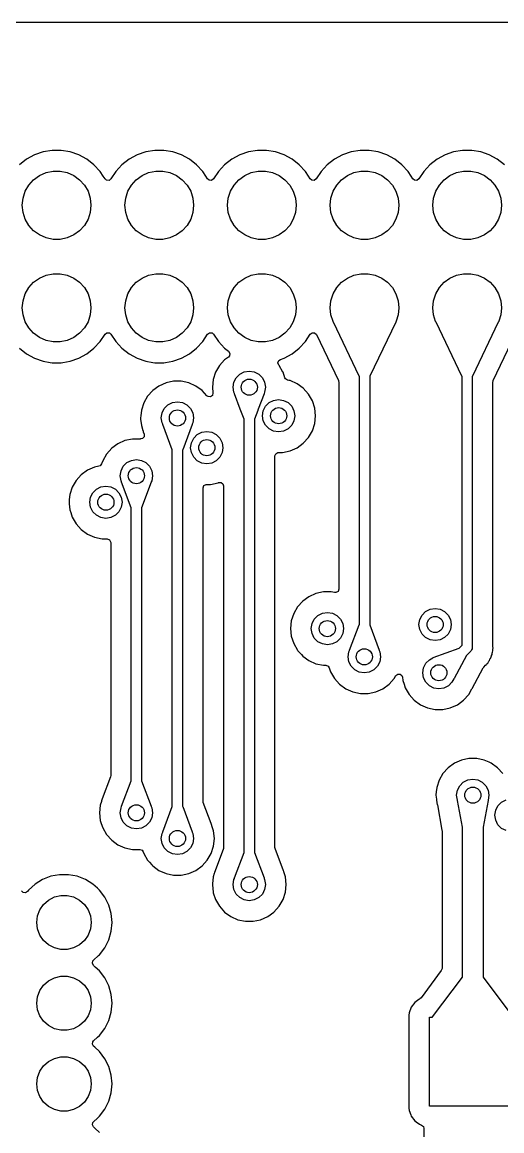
# Model space of a CAD drawing. Extents: x 106.8 to 191.4, y -142.2 to -57.6.
# Drawn here: x 159.64 to 171.51, y -85.07 to -57.61 of the extents above; entities that cross this region are included whole.
import ezdxf

# ---------------------------------------------------------------- set-up
doc = ezdxf.new("R2010")
doc.units = 0
doc.layers.add('BLACK', color=7, linetype='CONTINUOUS')

msp = doc.modelspace()

# ---------------------------------------------------------------- linework, layer by layer
at = {"layer": 'BLACK', "linetype": 'CONTINUOUS'}
for p, q in [((111.602, -57.6091), (186.522, -57.6091)), ((159.95, -60.8953), (159.752, -61.0024)), ((160.162, -60.8222), (159.95, -60.8953)), ((160.385, -60.7851), (160.162, -60.8222)), ((160.61, -60.7851), (160.385, -60.7851)), ((160.385, -60.7851), (160.385, -60.7851)), ((160.832, -60.8222), (160.61, -60.7851)), ((160.61, -60.7851), (160.61, -60.7851)), ((161.045, -60.8953), (160.832, -60.8222)), ((161.243, -61.0024), (161.045, -60.8953)), ((161.045, -60.8953), (161.045, -60.8953)), ((161.045, -60.8953), (161.045, -60.8953)), ((162.49, -60.8953), (162.292, -61.0024)), ((162.702, -60.8222), (162.49, -60.8953)), ((162.925, -60.7851), (162.702, -60.8222)), ((163.15, -60.7851), (162.925, -60.7851)), ((162.925, -60.7851), (162.925, -60.7851)), ((163.372, -60.8222), (163.15, -60.7851)), ((163.15, -60.7851), (163.15, -60.7851)), ((163.585, -60.8953), (163.372, -60.8222)), ((163.783, -61.0024), (163.585, -60.8953)), ((163.585, -60.8953), (163.585, -60.8953)), ((163.585, -60.8953), (163.585, -60.8953)), ((165.03, -60.8953), (164.832, -61.0024)), ((165.242, -60.8222), (165.03, -60.8953)), ((165.465, -60.7851), (165.242, -60.8222)), ((165.69, -60.7851), (165.465, -60.7851)), ((165.465, -60.7851), (165.465, -60.7851)), ((165.912, -60.8222), (165.69, -60.7851)), ((165.69, -60.7851), (165.69, -60.7851)), ((166.125, -60.8953), (165.912, -60.8222)), ((166.323, -61.0024), (166.125, -60.8953)), ((166.125, -60.8953), (166.125, -60.8953)), ((166.125, -60.8953), (166.125, -60.8953)), ((167.57, -60.8953), (167.372, -61.0024)), ((167.782, -60.8222), (167.57, -60.8953)), ((168.005, -60.7851), (167.782, -60.8222)), ((168.23, -60.7851), (168.005, -60.7851)), ((168.005, -60.7851), (168.005, -60.7851)), ((168.452, -60.8222), (168.23, -60.7851)), ((168.23, -60.7851), (168.23, -60.7851)), ((168.665, -60.8953), (168.452, -60.8222)), ((168.863, -61.0024), (168.665, -60.8953)), ((168.665, -60.8953), (168.665, -60.8953)), ((168.665, -60.8953), (168.665, -60.8953)), ((170.11, -60.8953), (169.912, -61.0024)), ((170.322, -60.8222), (170.11, -60.8953)), ((170.545, -60.7851), (170.322, -60.8222)), ((170.77, -60.7851), (170.545, -60.7851)), ((170.545, -60.7851), (170.545, -60.7851)), ((170.992, -60.8222), (170.77, -60.7851)), ((170.77, -60.7851), (170.77, -60.7851)), ((171.205, -60.8953), (170.992, -60.8222)), ((171.403, -61.0024), (171.205, -60.8953)), ((171.205, -60.8953), (171.205, -60.8953)), ((171.205, -60.8953), (171.205, -60.8953)), ((159.752, -61.0024), (159.574, -61.1407)), ((161.42, -61.1407), (161.243, -61.0024)), ((161.573, -61.3063), (161.42, -61.1407)), ((162.114, -61.1407), (161.961, -61.3063)), ((162.292, -61.0024), (162.114, -61.1407)), ((163.96, -61.1407), (163.783, -61.0024)), ((164.113, -61.3063), (163.96, -61.1407)), ((164.654, -61.1407), (164.501, -61.3063)), ((164.832, -61.0024), (164.654, -61.1407)), ((166.5, -61.1407), (166.323, -61.0024)), ((166.653, -61.3063), (166.5, -61.1407)), ((167.194, -61.1407), (167.041, -61.3063)), ((167.372, -61.0024), (167.194, -61.1407)), ((169.04, -61.1407), (168.863, -61.0024)), ((169.193, -61.3063), (169.04, -61.1407)), ((169.734, -61.1407), (169.581, -61.3063)), ((169.912, -61.0024), (169.734, -61.1407)), ((171.58, -61.1407), (171.403, -61.0024)), ((159.928, -61.5119), (160.072, -61.4075)), ((160.072, -61.4075), (160.234, -61.3352)), ((160.234, -61.3352), (160.408, -61.2983)), ((160.408, -61.2983), (160.586, -61.2983)), ((160.586, -61.2983), (160.76, -61.3352)), ((160.76, -61.3352), (160.922, -61.4075)), ((160.922, -61.4075), (161.066, -61.5119)), ((161.648, -61.421), (161.573, -61.3063)), ((161.694, -61.4911), (161.648, -61.421)), ((161.733, -61.5238), (161.694, -61.4911)), ((161.841, -61.4911), (161.793, -61.5271)), ((161.961, -61.3063), (161.841, -61.4911)), ((162.468, -61.5119), (162.612, -61.4075)), ((162.612, -61.4075), (162.774, -61.3352)), ((162.774, -61.3352), (162.948, -61.2983)), ((162.948, -61.2983), (163.126, -61.2983)), ((163.126, -61.2983), (163.3, -61.3352)), ((163.3, -61.3352), (163.462, -61.4075)), ((163.462, -61.4075), (163.606, -61.5119)), ((164.188, -61.421), (164.113, -61.3063)), ((164.234, -61.4911), (164.188, -61.421)), ((164.273, -61.5238), (164.234, -61.4911)), ((164.381, -61.4911), (164.333, -61.5271)), ((164.501, -61.3063), (164.381, -61.4911)), ((165.008, -61.5119), (165.152, -61.4075)), ((165.152, -61.4075), (165.314, -61.3352)), ((165.314, -61.3352), (165.488, -61.2983)), ((165.488, -61.2983), (165.666, -61.2983)), ((165.666, -61.2983), (165.84, -61.3352)), ((165.84, -61.3352), (166.002, -61.4075)), ((166.002, -61.4075), (166.146, -61.5119)), ((166.728, -61.421), (166.653, -61.3063)), ((166.774, -61.4911), (166.728, -61.421)), ((166.813, -61.5238), (166.774, -61.4911)), ((166.921, -61.4911), (166.873, -61.5271)), ((167.041, -61.3063), (166.921, -61.4911)), ((167.548, -61.5119), (167.692, -61.4075)), ((167.692, -61.4075), (167.854, -61.3352)), ((167.854, -61.3352), (168.028, -61.2983)), ((168.028, -61.2983), (168.206, -61.2983)), ((168.206, -61.2983), (168.38, -61.3352)), ((168.38, -61.3352), (168.542, -61.4075)), ((168.542, -61.4075), (168.686, -61.5119)), ((169.268, -61.421), (169.193, -61.3063)), ((169.314, -61.4911), (169.268, -61.421)), ((169.353, -61.5238), (169.314, -61.4911)), ((169.461, -61.4911), (169.413, -61.5271)), ((169.581, -61.3063), (169.461, -61.4911)), ((170.088, -61.5119), (170.232, -61.4075)), ((170.232, -61.4075), (170.394, -61.3352)), ((170.394, -61.3352), (170.568, -61.2983)), ((170.568, -61.2983), (170.746, -61.2983)), ((170.746, -61.2983), (170.92, -61.3352)), ((170.92, -61.3352), (171.082, -61.4075)), ((171.082, -61.4075), (171.226, -61.5119)), ((159.721, -61.7979), (159.809, -61.644)), ((159.809, -61.644), (159.928, -61.5119)), ((161.066, -61.5119), (161.185, -61.644)), ((161.185, -61.644), (161.274, -61.7979)), ((161.793, -61.5271), (161.733, -61.5238)), ((162.261, -61.7979), (162.349, -61.644)), ((162.349, -61.644), (162.468, -61.5119)), ((163.606, -61.5119), (163.725, -61.644)), ((163.725, -61.644), (163.814, -61.7979)), ((164.333, -61.5271), (164.273, -61.5238)), ((164.801, -61.7979), (164.889, -61.644)), ((164.889, -61.644), (165.008, -61.5119)), ((166.146, -61.5119), (166.265, -61.644)), ((166.265, -61.644), (166.354, -61.7979)), ((166.873, -61.5271), (166.813, -61.5238)), ((167.341, -61.7979), (167.429, -61.644)), ((167.429, -61.644), (167.548, -61.5119)), ((168.686, -61.5119), (168.805, -61.644)), ((168.805, -61.644), (168.894, -61.7979)), ((169.413, -61.5271), (169.353, -61.5238)), ((169.881, -61.7979), (169.969, -61.644)), ((169.969, -61.644), (170.088, -61.5119)), ((171.226, -61.5119), (171.345, -61.644)), ((171.345, -61.644), (171.434, -61.7979)), ((159.647, -62.1436), (159.666, -61.9669)), ((159.666, -61.9669), (159.721, -61.7979)), ((161.274, -61.7979), (161.329, -61.9669)), ((161.329, -61.9669), (161.347, -62.1436)), ((162.187, -62.1436), (162.206, -61.9669)), ((162.206, -61.9669), (162.261, -61.7979)), ((163.814, -61.7979), (163.869, -61.9669)), ((163.869, -61.9669), (163.887, -62.1436)), ((164.727, -62.1436), (164.746, -61.9669)), ((164.746, -61.9669), (164.801, -61.7979)), ((166.354, -61.7979), (166.409, -61.9669)), ((166.409, -61.9669), (166.427, -62.1436)), ((167.267, -62.1436), (167.286, -61.9669)), ((167.286, -61.9669), (167.341, -61.7979)), ((168.894, -61.7979), (168.949, -61.9669)), ((168.949, -61.9669), (168.967, -62.1436)), ((169.807, -62.1436), (169.826, -61.9669)), ((169.826, -61.9669), (169.881, -61.7979)), ((171.434, -61.7979), (171.489, -61.9669)), ((171.489, -61.9669), (171.507, -62.1436)), ((159.666, -62.3203), (159.647, -62.1436)), ((159.721, -62.4893), (159.666, -62.3203)), ((161.329, -62.3203), (161.274, -62.4893)), ((161.347, -62.1436), (161.329, -62.3203)), ((162.206, -62.3203), (162.187, -62.1436)), ((162.261, -62.4893), (162.206, -62.3203)), ((163.869, -62.3203), (163.814, -62.4893)), ((163.887, -62.1436), (163.869, -62.3203)), ((164.746, -62.3203), (164.727, -62.1436)), ((164.801, -62.4893), (164.746, -62.3203)), ((166.409, -62.3203), (166.354, -62.4893)), ((166.427, -62.1436), (166.409, -62.3203)), ((167.286, -62.3203), (167.267, -62.1436)), ((167.341, -62.4893), (167.286, -62.3203)), ((168.949, -62.3203), (168.894, -62.4893)), ((168.967, -62.1436), (168.949, -62.3203)), ((169.826, -62.3203), (169.807, -62.1436)), ((169.881, -62.4893), (169.826, -62.3203)), ((171.489, -62.3203), (171.434, -62.4893)), ((171.507, -62.1436), (171.489, -62.3203)), ((159.809, -62.6432), (159.721, -62.4893)), ((161.274, -62.4893), (161.185, -62.6432)), ((162.349, -62.6432), (162.261, -62.4893)), ((163.814, -62.4893), (163.725, -62.6432)), ((164.889, -62.6432), (164.801, -62.4893)), ((166.354, -62.4893), (166.265, -62.6432)), ((167.429, -62.6432), (167.341, -62.4893)), ((168.894, -62.4893), (168.805, -62.6432)), ((169.969, -62.6432), (169.881, -62.4893)), ((171.434, -62.4893), (171.345, -62.6432)), ((159.928, -62.7753), (159.809, -62.6432)), ((160.072, -62.8797), (159.928, -62.7753)), ((161.066, -62.7753), (160.922, -62.8797)), ((161.185, -62.6432), (161.066, -62.7753)), ((162.468, -62.7753), (162.349, -62.6432)), ((162.612, -62.8797), (162.468, -62.7753)), ((163.606, -62.7753), (163.462, -62.8797)), ((163.725, -62.6432), (163.606, -62.7753)), ((165.008, -62.7753), (164.889, -62.6432)), ((165.152, -62.8797), (165.008, -62.7753)), ((166.146, -62.7753), (166.002, -62.8797)), ((166.265, -62.6432), (166.146, -62.7753)), ((167.548, -62.7753), (167.429, -62.6432)), ((167.692, -62.8797), (167.548, -62.7753)), ((168.686, -62.7753), (168.542, -62.8797)), ((168.805, -62.6432), (168.686, -62.7753)), ((170.088, -62.7753), (169.969, -62.6432)), ((170.232, -62.8797), (170.088, -62.7753)), ((171.226, -62.7753), (171.082, -62.8797)), ((171.345, -62.6432), (171.226, -62.7753)), ((160.234, -62.952), (160.072, -62.8797)), ((160.408, -62.9889), (160.234, -62.952)), ((160.586, -62.9889), (160.408, -62.9889)), ((160.76, -62.952), (160.586, -62.9889)), ((160.922, -62.8797), (160.76, -62.952)), ((162.774, -62.952), (162.612, -62.8797)), ((162.948, -62.9889), (162.774, -62.952)), ((163.126, -62.9889), (162.948, -62.9889)), ((163.3, -62.952), (163.126, -62.9889)), ((163.462, -62.8797), (163.3, -62.952)), ((165.314, -62.952), (165.152, -62.8797)), ((165.488, -62.9889), (165.314, -62.952)), ((165.666, -62.9889), (165.488, -62.9889)), ((165.84, -62.952), (165.666, -62.9889)), ((166.002, -62.8797), (165.84, -62.952)), ((167.854, -62.952), (167.692, -62.8797)), ((168.028, -62.9889), (167.854, -62.952)), ((168.206, -62.9889), (168.028, -62.9889)), ((168.38, -62.952), (168.206, -62.9889)), ((168.542, -62.8797), (168.38, -62.952)), ((170.394, -62.952), (170.232, -62.8797)), ((170.568, -62.9889), (170.394, -62.952)), ((170.746, -62.9889), (170.568, -62.9889)), ((170.92, -62.952), (170.746, -62.9889)), ((171.082, -62.8797), (170.92, -62.952)), ((159.928, -64.0519), (160.072, -63.9475)), ((160.072, -63.9475), (160.234, -63.8752)), ((160.234, -63.8752), (160.408, -63.8383)), ((160.408, -63.8383), (160.586, -63.8383)), ((160.586, -63.8383), (160.76, -63.8752)), ((160.76, -63.8752), (160.922, -63.9475)), ((160.922, -63.9475), (161.066, -64.0519)), ((162.468, -64.0519), (162.612, -63.9475)), ((162.612, -63.9475), (162.774, -63.8752)), ((162.774, -63.8752), (162.948, -63.8383)), ((162.948, -63.8383), (163.126, -63.8383)), ((163.126, -63.8383), (163.3, -63.8752)), ((163.3, -63.8752), (163.462, -63.9475)), ((163.462, -63.9475), (163.606, -64.0519)), ((165.008, -64.0519), (165.152, -63.9475)), ((165.152, -63.9475), (165.314, -63.8752)), ((165.314, -63.8752), (165.488, -63.8383)), ((165.488, -63.8383), (165.666, -63.8383)), ((165.666, -63.8383), (165.84, -63.8752)), ((165.84, -63.8752), (166.002, -63.9475)), ((166.002, -63.9475), (166.146, -64.0519)), ((167.548, -64.0519), (167.692, -63.9475)), ((167.692, -63.9475), (167.854, -63.8752)), ((167.854, -63.8752), (168.028, -63.8383)), ((168.028, -63.8383), (168.206, -63.8383)), ((168.206, -63.8383), (168.38, -63.8752)), ((168.38, -63.8752), (168.542, -63.9475)), ((168.542, -63.9475), (168.686, -64.0519)), ((170.088, -64.0519), (170.232, -63.9475)), ((170.232, -63.9475), (170.394, -63.8752)), ((170.394, -63.8752), (170.568, -63.8383)), ((170.568, -63.8383), (170.746, -63.8383)), ((170.746, -63.8383), (170.92, -63.8752)), ((170.92, -63.8752), (171.082, -63.9475)), ((171.082, -63.9475), (171.226, -64.0519)), ((159.721, -64.3379), (159.809, -64.184)), ((159.809, -64.184), (159.928, -64.0519)), ((161.066, -64.0519), (161.185, -64.184)), ((161.185, -64.184), (161.274, -64.3379)), ((162.261, -64.3379), (162.349, -64.184)), ((162.349, -64.184), (162.468, -64.0519)), ((163.606, -64.0519), (163.725, -64.184)), ((163.725, -64.184), (163.814, -64.3379)), ((164.801, -64.3379), (164.889, -64.184)), ((164.889, -64.184), (165.008, -64.0519)), ((166.146, -64.0519), (166.265, -64.184)), ((166.265, -64.184), (166.354, -64.3379)), ((167.341, -64.3379), (167.429, -64.184)), ((167.429, -64.184), (167.548, -64.0519)), ((168.686, -64.0519), (168.805, -64.184)), ((168.805, -64.184), (168.894, -64.3379)), ((169.881, -64.3379), (169.969, -64.184)), ((169.969, -64.184), (170.088, -64.0519)), ((171.226, -64.0519), (171.345, -64.184)), ((171.345, -64.184), (171.434, -64.3379)), ((159.647, -64.6836), (159.666, -64.5069)), ((159.666, -64.5069), (159.721, -64.3379)), ((161.274, -64.3379), (161.329, -64.5069)), ((161.329, -64.5069), (161.347, -64.6836)), ((162.187, -64.6836), (162.206, -64.5069)), ((162.206, -64.5069), (162.261, -64.3379)), ((163.814, -64.3379), (163.869, -64.5069)), ((163.869, -64.5069), (163.887, -64.6836)), ((164.727, -64.6836), (164.746, -64.5069)), ((164.746, -64.5069), (164.801, -64.3379)), ((166.354, -64.3379), (166.409, -64.5069)), ((166.409, -64.5069), (166.427, -64.6836)), ((167.267, -64.6836), (167.286, -64.5069)), ((167.286, -64.5069), (167.341, -64.3379)), ((168.894, -64.3379), (168.949, -64.5069)), ((168.949, -64.5069), (168.967, -64.6836)), ((169.807, -64.6836), (169.826, -64.5069)), ((169.826, -64.5069), (169.881, -64.3379)), ((171.434, -64.3379), (171.489, -64.5069)), ((171.489, -64.5069), (171.507, -64.6836)), ((159.666, -64.8603), (159.647, -64.6836)), ((161.347, -64.6836), (161.329, -64.8603)), ((162.206, -64.8603), (162.187, -64.6836)), ((163.887, -64.6836), (163.869, -64.8603)), ((164.746, -64.8603), (164.727, -64.6836)), ((166.427, -64.6836), (166.409, -64.8603)), ((167.286, -64.8603), (167.267, -64.6836)), ((168.967, -64.6836), (168.949, -64.8603)), ((169.826, -64.8603), (169.807, -64.6836)), ((171.507, -64.6836), (171.489, -64.8603)), ((159.721, -65.0293), (159.666, -64.8603)), ((159.809, -65.1832), (159.721, -65.0293)), ((161.274, -65.0293), (161.185, -65.1832)), ((161.329, -64.8603), (161.274, -65.0293)), ((162.261, -65.0293), (162.206, -64.8603)), ((162.349, -65.1832), (162.261, -65.0293)), ((163.814, -65.0293), (163.725, -65.1832)), ((163.869, -64.8603), (163.814, -65.0293)), ((164.801, -65.0293), (164.746, -64.8603)), ((164.889, -65.1832), (164.801, -65.0293)), ((166.354, -65.0293), (166.265, -65.1832)), ((166.409, -64.8603), (166.354, -65.0293)), ((167.337, -65.0184), (167.286, -64.8603)), ((167.337, -65.02), (167.337, -65.0184)), ((167.338, -65.0228), (167.337, -65.02)), ((167.341, -65.0293), (167.338, -65.0228)), ((167.346, -65.0395), (167.341, -65.0293)), ((167.987, -66.377), (167.346, -65.0395)), ((168.888, -65.0395), (168.247, -66.377)), ((168.894, -65.0293), (168.888, -65.0395)), ((168.896, -65.0228), (168.894, -65.0293)), ((168.897, -65.02), (168.896, -65.0228)), ((168.949, -64.8603), (168.897, -65.0179)), ((168.897, -65.0179), (168.897, -65.0194)), ((168.897, -65.0194), (168.897, -65.02)), ((169.877, -65.0184), (169.826, -64.8603)), ((169.877, -65.02), (169.877, -65.0184)), ((169.878, -65.0228), (169.877, -65.02)), ((169.881, -65.0293), (169.878, -65.0228)), ((169.886, -65.0395), (169.881, -65.0293)), ((170.527, -66.377), (169.886, -65.0395)), ((171.428, -65.0395), (170.787, -66.377)), ((171.434, -65.0293), (171.428, -65.0395)), ((171.436, -65.0228), (171.434, -65.0293)), ((171.437, -65.02), (171.436, -65.0228)), ((171.489, -64.8603), (171.437, -65.0179)), ((171.437, -65.0179), (171.437, -65.0194)), ((171.437, -65.0194), (171.437, -65.02)), ((159.928, -65.3153), (159.809, -65.1832)), ((160.072, -65.4197), (159.928, -65.3153)), ((161.066, -65.3153), (160.922, -65.4197)), ((161.185, -65.1832), (161.066, -65.3153)), ((161.573, -65.5209), (161.694, -65.3361)), ((161.694, -65.3361), (161.742, -65.3001)), ((161.742, -65.3001), (161.802, -65.3034)), ((161.802, -65.3034), (161.841, -65.3361)), ((161.841, -65.3361), (161.961, -65.5209)), ((162.468, -65.3153), (162.349, -65.1832)), ((162.612, -65.4197), (162.468, -65.3153)), ((163.606, -65.3153), (163.462, -65.4197)), ((163.725, -65.1832), (163.606, -65.3153)), ((164.113, -65.5209), (164.234, -65.3361)), ((164.234, -65.3361), (164.282, -65.3001)), ((164.282, -65.3001), (164.342, -65.3034)), ((164.342, -65.3034), (164.381, -65.3361)), ((164.381, -65.3361), (164.501, -65.5209)), ((165.008, -65.3153), (164.889, -65.1832)), ((165.152, -65.4197), (165.008, -65.3153)), ((166.146, -65.3153), (166.002, -65.4197)), ((166.265, -65.1832), (166.146, -65.3153)), ((166.653, -65.5209), (166.772, -65.3382)), ((166.772, -65.3382), (166.82, -65.3022)), ((166.82, -65.3022), (166.88, -65.3055)), ((166.88, -65.3055), (166.924, -65.3466)), ((166.924, -65.3466), (166.925, -65.3483)), ((166.925, -65.3483), (167.471, -66.4876)), ((171.304, -66.4876), (171.849, -65.3483)), ((160.234, -65.492), (160.072, -65.4197)), ((160.408, -65.5289), (160.234, -65.492)), ((160.586, -65.5289), (160.408, -65.5289)), ((160.76, -65.492), (160.586, -65.5289)), ((160.922, -65.4197), (160.76, -65.492)), ((161.42, -65.6865), (161.573, -65.5209)), ((161.961, -65.5209), (162.114, -65.6865)), ((162.774, -65.492), (162.612, -65.4197)), ((162.948, -65.5289), (162.774, -65.492)), ((163.126, -65.5289), (162.948, -65.5289)), ((163.3, -65.492), (163.126, -65.5289)), ((163.462, -65.4197), (163.3, -65.492)), ((163.96, -65.6865), (164.113, -65.5209)), ((164.501, -65.5209), (164.654, -65.6865)), ((165.314, -65.492), (165.152, -65.4197)), ((165.488, -65.5289), (165.314, -65.492)), ((165.666, -65.5289), (165.488, -65.5289)), ((165.84, -65.492), (165.666, -65.5289)), ((166.002, -65.4197), (165.84, -65.492)), ((166.5, -65.6865), (166.653, -65.5209)), ((159.574, -65.6865), (159.752, -65.8248)), ((159.752, -65.8248), (159.95, -65.9319)), ((161.045, -65.9319), (161.243, -65.8248)), ((161.243, -65.8248), (161.42, -65.6865)), ((162.114, -65.6865), (162.292, -65.8248)), ((162.292, -65.8248), (162.49, -65.9319)), ((163.585, -65.9319), (163.783, -65.8248)), ((163.783, -65.8248), (163.96, -65.6865)), ((164.654, -65.6865), (164.684, -65.7097)), ((164.684, -65.7097), (164.75, -65.7613)), ((164.774, -65.8718), (164.748, -65.9018)), ((164.75, -65.7613), (164.782, -65.8123)), ((164.782, -65.8123), (164.774, -65.8718)), ((166.125, -65.9319), (166.323, -65.8248)), ((166.323, -65.8248), (166.5, -65.6865)), ((159.95, -65.9319), (160.162, -66.005)), ((160.162, -66.005), (160.34, -66.0347)), ((160.34, -66.0347), (160.385, -66.0421)), ((160.385, -66.0421), (160.385, -66.0421)), ((160.385, -66.0421), (160.61, -66.0421)), ((160.61, -66.0421), (160.649, -66.0356)), ((160.649, -66.0356), (160.832, -66.005)), ((160.832, -66.005), (161.045, -65.9319)), ((162.49, -65.9319), (162.702, -66.005)), ((162.702, -66.005), (162.88, -66.0347)), ((162.88, -66.0347), (162.925, -66.0421)), ((162.925, -66.0421), (162.925, -66.0421)), ((162.925, -66.0421), (163.15, -66.0421)), ((163.15, -66.0421), (163.189, -66.0356)), ((163.189, -66.0356), (163.372, -66.005)), ((163.372, -66.005), (163.585, -65.9319)), ((164.525, -66.1127), (164.43, -66.278)), ((164.653, -65.9707), (164.525, -66.1127)), ((164.748, -65.9018), (164.653, -65.9707)), ((165.974, -66.0495), (165.993, -65.9923)), ((165.996, -66.1053), (165.974, -66.0495)), ((165.993, -65.9923), (166.033, -65.9633)), ((166.003, -66.1127), (165.996, -66.1053)), ((166.097, -66.2758), (166.003, -66.1127)), ((166.033, -65.9633), (166.125, -65.9319)), ((164.43, -66.278), (164.371, -66.4597)), ((164.884, -66.526), (164.94, -66.4145)), ((164.94, -66.4145), (165.029, -66.326)), ((165.029, -66.326), (165.14, -66.2692)), ((165.14, -66.2692), (165.264, -66.2496)), ((165.264, -66.2496), (165.388, -66.2692)), ((165.388, -66.2692), (165.499, -66.326)), ((165.499, -66.326), (165.588, -66.4145)), ((165.588, -66.4145), (165.645, -66.526)), ((166.099, -66.278), (166.097, -66.2758)), ((166.143, -66.4151), (166.099, -66.278)), ((166.157, -66.442), (166.143, -66.4151)), ((166.208, -66.4739), (166.157, -66.442)), ((167.989, -66.3802), (167.987, -66.377)), ((167.99, -66.3805), (167.989, -66.3802)), ((167.99, -72.5328), (167.99, -66.3805)), ((168.247, -66.377), (168.244, -66.3798)), ((168.244, -66.3798), (168.244, -72.5317)), ((170.529, -66.3802), (170.527, -66.377)), ((170.53, -66.3805), (170.529, -66.3802)), ((170.53, -73.041), (170.53, -66.3805)), ((170.787, -66.377), (170.784, -66.3798)), ((170.784, -66.3798), (170.784, -73.0936)), ((163.029, -66.6205), (162.875, -66.7327)), ((163.204, -66.5428), (163.029, -66.6205)), ((163.391, -66.5031), (163.204, -66.5428)), ((163.582, -66.5031), (163.391, -66.5031)), ((163.768, -66.5428), (163.582, -66.5031)), ((163.943, -66.6205), (163.768, -66.5428)), ((164.097, -66.7327), (163.943, -66.6205)), ((164.371, -66.4597), (164.351, -66.6496)), ((164.351, -66.6496), (164.366, -66.7931)), ((164.864, -66.6496), (164.884, -66.526)), ((164.884, -66.7732), (164.864, -66.6496)), ((165.645, -66.526), (165.664, -66.6496)), ((165.664, -66.6496), (165.645, -66.7732)), ((166.241, -66.4807), (166.208, -66.4739)), ((166.273, -66.4876), (166.241, -66.4807)), ((166.447, -66.5652), (166.273, -66.4876)), ((166.602, -66.6775), (166.447, -66.5652)), ((166.73, -66.8194), (166.602, -66.6775)), ((167.471, -66.4876), (167.473, -66.4926)), ((167.473, -66.4926), (167.482, -66.5306)), ((167.482, -66.5306), (167.482, -71.6518)), ((171.293, -66.5306), (171.301, -66.4926)), ((171.293, -73.0595), (171.293, -66.5306)), ((171.301, -66.4926), (171.304, -66.4876)), ((162.747, -66.8747), (162.652, -67.04)), ((162.875, -66.7327), (162.747, -66.8747)), ((164.213, -66.8611), (164.097, -66.7327)), ((164.243, -66.8826), (164.213, -66.8611)), ((164.302, -66.8868), (164.243, -66.8826)), ((164.351, -66.8514), (164.302, -66.8868)), ((164.366, -66.7931), (164.351, -66.8514)), ((164.899, -66.8038), (164.884, -66.7732)), ((164.899, -66.8043), (164.899, -66.8038)), ((164.899, -66.8132), (164.899, -66.8043)), ((165.041, -67.193), (164.899, -66.8132)), ((165.63, -66.8132), (165.487, -67.1927)), ((165.645, -66.7732), (165.629, -66.804)), ((165.629, -66.804), (165.63, -66.8047)), ((165.63, -66.8047), (165.63, -66.8132)), ((165.755, -67.0327), (165.867, -66.9759)), ((165.867, -66.9759), (165.991, -66.9564)), ((165.991, -66.9564), (166.114, -66.9759)), ((166.114, -66.9759), (166.226, -67.0327)), ((166.825, -66.9848), (166.73, -66.8194)), ((166.884, -67.1664), (166.825, -66.9848)), ((162.593, -67.2217), (162.578, -67.3564)), ((162.652, -67.04), (162.593, -67.2217)), ((163.106, -67.288), (163.162, -67.1765)), ((163.162, -67.1765), (163.251, -67.088)), ((163.251, -67.088), (163.362, -67.0312)), ((163.362, -67.0312), (163.486, -67.0116)), ((163.486, -67.0116), (163.61, -67.0312)), ((163.61, -67.0312), (163.721, -67.088)), ((163.721, -67.088), (163.81, -67.1765)), ((163.81, -67.1765), (163.867, -67.288)), ((165.134, -67.442), (165.041, -67.193)), ((165.476, -67.2241), (165.394, -67.442)), ((165.477, -67.2187), (165.476, -67.2215)), ((165.476, -67.2215), (165.476, -67.2241)), ((165.487, -67.193), (165.477, -67.2187)), ((165.487, -67.1927), (165.487, -67.193)), ((165.591, -67.3564), (165.61, -67.2327)), ((165.61, -67.2327), (165.667, -67.1212)), ((165.667, -67.1212), (165.755, -67.0327)), ((166.226, -67.0327), (166.314, -67.1212)), ((166.314, -67.1212), (166.371, -67.2327)), ((166.371, -67.2327), (166.391, -67.3564)), ((166.904, -67.3564), (166.884, -67.1664)), ((162.578, -67.3564), (162.573, -67.4116)), ((162.573, -67.4116), (162.576, -67.4407)), ((162.576, -67.4407), (162.593, -67.6015)), ((163.086, -67.4116), (163.106, -67.288)), ((163.106, -67.5352), (163.086, -67.4116)), ((163.121, -67.5658), (163.106, -67.5352)), ((163.867, -67.5352), (163.851, -67.566)), ((163.867, -67.288), (163.886, -67.4116)), ((163.886, -67.4116), (163.867, -67.5352)), ((165.137, -67.4462), (165.134, -67.442)), ((165.137, -78.1731), (165.137, -67.4462)), ((165.137, -67.4462), (165.137, -67.4462)), ((165.394, -67.442), (165.391, -67.4451)), ((165.391, -67.4451), (165.391, -78.172)), ((165.61, -67.48), (165.591, -67.3564)), ((165.667, -67.5915), (165.61, -67.48)), ((166.371, -67.48), (166.314, -67.5915)), ((166.391, -67.3564), (166.371, -67.48)), ((166.825, -67.7279), (166.884, -67.5463)), ((166.884, -67.5463), (166.904, -67.3564)), ((162.593, -67.6015), (162.632, -67.724)), ((162.632, -67.724), (162.635, -67.7323)), ((162.635, -67.7323), (162.64, -67.7555)), ((162.64, -67.7555), (162.662, -67.8154)), ((162.662, -67.8154), (162.663, -67.8755)), ((163.121, -67.5663), (163.121, -67.5658)), ((163.121, -67.5752), (163.121, -67.5663)), ((163.356, -68.204), (163.121, -67.5752)), ((163.852, -67.5752), (163.616, -68.204)), ((163.851, -67.566), (163.852, -67.5667)), ((163.852, -67.5667), (163.852, -67.5752)), ((163.977, -67.8237), (164.089, -67.7668)), ((164.089, -67.7668), (164.213, -67.7473)), ((164.213, -67.7473), (164.336, -67.7668)), ((164.336, -67.7668), (164.448, -67.8237)), ((165.755, -67.68), (165.667, -67.5915)), ((165.867, -67.7368), (165.755, -67.68)), ((165.991, -67.7564), (165.867, -67.7368)), ((166.114, -67.7368), (165.991, -67.7564)), ((166.226, -67.68), (166.114, -67.7368)), ((166.314, -67.5915), (166.226, -67.68)), ((166.73, -67.8933), (166.825, -67.7279)), ((162.013, -68.0505), (161.859, -68.1627)), ((162.188, -67.9728), (162.013, -68.0505)), ((162.375, -67.9331), (162.188, -67.9728)), ((162.575, -67.9331), (162.375, -67.9331)), ((162.625, -67.922), (162.575, -67.9312)), ((162.575, -67.9312), (162.575, -67.9331)), ((162.663, -67.8755), (162.625, -67.922)), ((163.813, -68.1473), (163.832, -68.0237)), ((163.832, -68.0237), (163.889, -67.9121)), ((163.889, -67.9121), (163.977, -67.8237)), ((164.448, -67.8237), (164.536, -67.9121)), ((164.536, -67.9121), (164.593, -68.0237)), ((164.593, -68.0237), (164.613, -68.1473)), ((166.447, -68.1475), (166.602, -68.0352)), ((166.602, -68.0352), (166.73, -67.8933)), ((161.731, -68.3047), (161.636, -68.47)), ((161.859, -68.1627), (161.731, -68.3047)), ((163.359, -68.2082), (163.356, -68.204)), ((163.359, -77.0301), (163.359, -68.2082)), ((163.359, -68.2082), (163.359, -68.2082)), ((163.616, -68.204), (163.613, -68.2071)), ((163.613, -68.2071), (163.613, -77.029)), ((163.832, -68.2709), (163.813, -68.1473)), ((163.889, -68.3824), (163.832, -68.2709)), ((164.593, -68.2709), (164.536, -68.3824)), ((164.613, -68.1473), (164.593, -68.2709)), ((165.9, -68.3528), (165.92, -68.2963)), ((165.9, -78.0462), (165.9, -68.3528)), ((165.92, -68.2963), (165.972, -68.2662)), ((165.972, -68.2662), (165.987, -68.2649)), ((165.987, -68.2649), (166.086, -68.2649)), ((166.086, -68.2649), (166.273, -68.2251)), ((166.273, -68.2251), (166.447, -68.1475)), ((161.434, -68.6293), (161.26, -68.707)), ((161.545, -68.6057), (161.434, -68.6293)), ((161.574, -68.5942), (161.545, -68.6057)), ((161.611, -68.5468), (161.574, -68.5942)), ((161.636, -68.47), (161.611, -68.5468)), ((162.09, -68.718), (162.146, -68.6065)), ((162.146, -68.6065), (162.235, -68.518)), ((162.235, -68.518), (162.346, -68.4612)), ((162.346, -68.4612), (162.47, -68.4416)), ((162.47, -68.4416), (162.594, -68.4612)), ((162.594, -68.4612), (162.705, -68.518)), ((162.705, -68.518), (162.794, -68.6065)), ((162.794, -68.6065), (162.851, -68.718)), ((163.977, -68.4709), (163.889, -68.3824)), ((164.089, -68.5277), (163.977, -68.4709)), ((164.213, -68.5473), (164.089, -68.5277)), ((164.336, -68.5277), (164.213, -68.5473)), ((164.448, -68.4709), (164.336, -68.5277)), ((164.536, -68.3824), (164.448, -68.4709)), ((161.105, -68.8192), (160.977, -68.9611)), ((161.26, -68.707), (161.105, -68.8192)), ((162.07, -68.8416), (162.09, -68.718)), ((162.09, -68.9652), (162.07, -68.8416)), ((162.851, -68.718), (162.87, -68.8416)), ((162.87, -68.8416), (162.851, -68.9652)), ((160.882, -69.1265), (160.823, -69.3082)), ((160.977, -68.9611), (160.882, -69.1265)), ((161.393, -69.263), (161.481, -69.1745)), ((161.481, -69.1745), (161.593, -69.1177)), ((161.593, -69.1177), (161.716, -69.0981)), ((161.716, -69.0981), (161.84, -69.1177)), ((161.84, -69.1177), (161.952, -69.1745)), ((161.952, -69.1745), (162.04, -69.263)), ((162.105, -68.9958), (162.09, -68.9652)), ((162.105, -68.9963), (162.105, -68.9958)), ((162.105, -69.0052), (162.105, -68.9963)), ((162.34, -69.634), (162.105, -69.0052)), ((162.836, -69.0052), (162.6, -69.634)), ((162.851, -68.9652), (162.835, -68.996)), ((162.835, -68.996), (162.836, -68.9967)), ((162.836, -68.9967), (162.836, -69.0052)), ((164.122, -69.1437), (164.142, -69.0872)), ((164.122, -76.9032), (164.122, -69.1437)), ((164.142, -69.0872), (164.194, -69.0571)), ((164.194, -69.0571), (164.209, -69.0558)), ((164.209, -69.0558), (164.308, -69.0558)), ((164.308, -69.0558), (164.495, -69.0161)), ((164.495, -69.0161), (164.505, -69.0116)), ((164.505, -69.0116), (164.565, -69.0074)), ((164.565, -69.0074), (164.614, -69.0427)), ((164.614, -69.0427), (164.629, -69.0919)), ((164.629, -69.0919), (164.629, -78.0462)), ((160.81, -69.4296), (160.803, -69.4981)), ((160.823, -69.3082), (160.81, -69.4296)), ((161.316, -69.4981), (161.336, -69.3745)), ((161.336, -69.3745), (161.393, -69.263)), ((162.04, -69.263), (162.097, -69.3745)), ((162.097, -69.3745), (162.116, -69.4981)), ((160.803, -69.4981), (160.807, -69.5414)), ((160.807, -69.5414), (160.823, -69.688)), ((160.823, -69.688), (160.844, -69.754)), ((161.336, -69.6217), (161.316, -69.4981)), ((161.393, -69.7332), (161.336, -69.6217)), ((161.481, -69.8217), (161.393, -69.7332)), ((162.04, -69.7332), (161.952, -69.8217)), ((162.097, -69.6217), (162.04, -69.7332)), ((162.116, -69.4981), (162.097, -69.6217)), ((162.343, -69.6382), (162.34, -69.634)), ((162.343, -76.3951), (162.343, -69.6382)), ((162.343, -69.6382), (162.343, -69.6382)), ((162.6, -69.634), (162.597, -69.6371)), ((162.597, -69.6371), (162.597, -76.394)), ((160.844, -69.754), (160.882, -69.8696)), ((160.882, -69.8696), (160.977, -70.035)), ((161.593, -69.8785), (161.481, -69.8217)), ((161.716, -69.8981), (161.593, -69.8785)), ((161.84, -69.8785), (161.716, -69.8981)), ((161.952, -69.8217), (161.84, -69.8785)), ((160.977, -70.035), (161.105, -70.1769)), ((161.105, -70.1769), (161.26, -70.2892)), ((161.26, -70.2892), (161.434, -70.3669)), ((161.434, -70.3669), (161.621, -70.4066)), ((161.621, -70.4066), (161.747, -70.4066)), ((161.747, -70.4066), (161.803, -70.4271)), ((161.803, -70.4271), (161.833, -70.4792)), ((161.833, -70.4792), (161.835, -70.4945)), ((161.835, -70.4945), (161.835, -76.2682)), ((167.482, -71.6518), (167.461, -71.7083)), ((166.741, -71.8377), (166.586, -71.9499)), ((166.915, -71.76), (166.741, -71.8377)), ((167.102, -71.7203), (166.915, -71.76)), ((167.293, -71.7203), (167.102, -71.7203)), ((167.375, -71.7378), (167.293, -71.7203)), ((167.293, -71.7203), (167.293, -71.7203)), ((167.409, -71.7384), (167.375, -71.7378)), ((167.461, -71.7083), (167.409, -71.7384)), ((166.458, -72.0919), (166.363, -72.2572)), ((166.586, -71.9499), (166.458, -72.0919)), ((169.541, -72.2921), (169.629, -72.2036)), ((169.629, -72.2036), (169.741, -72.1468)), ((169.741, -72.1468), (169.864, -72.1272)), ((169.864, -72.1272), (169.988, -72.1468)), ((169.988, -72.1468), (170.1, -72.2036)), ((170.1, -72.2036), (170.188, -72.2921)), ((166.304, -72.4389), (166.284, -72.6288)), ((166.363, -72.2572), (166.304, -72.4389)), ((166.817, -72.5052), (166.874, -72.3937)), ((166.874, -72.3937), (166.962, -72.3052)), ((166.962, -72.3052), (167.074, -72.2484)), ((167.074, -72.2484), (167.197, -72.2288)), ((167.197, -72.2288), (167.321, -72.2484)), ((167.321, -72.2484), (167.433, -72.3052)), ((167.433, -72.3052), (167.521, -72.3937)), ((167.521, -72.3937), (167.578, -72.5052)), ((169.464, -72.5272), (169.484, -72.4036)), ((169.484, -72.4036), (169.541, -72.2921)), ((170.188, -72.2921), (170.245, -72.4036)), ((170.245, -72.4036), (170.264, -72.5272)), ((166.284, -72.6288), (166.304, -72.8187)), ((166.797, -72.6288), (166.817, -72.5052)), ((166.817, -72.7524), (166.797, -72.6288)), ((166.874, -72.8639), (166.817, -72.7524)), ((167.578, -72.7524), (167.521, -72.8639)), ((167.578, -72.5052), (167.597, -72.6288)), ((167.597, -72.6288), (167.578, -72.7524)), ((167.746, -73.1635), (167.987, -72.5358)), ((167.987, -72.5358), (167.99, -72.5328)), ((168.244, -72.5317), (168.244, -72.5318)), ((168.244, -72.5318), (168.247, -72.536)), ((168.247, -72.536), (168.477, -73.1636)), ((169.484, -72.6508), (169.464, -72.5272)), ((169.541, -72.7623), (169.484, -72.6508)), ((169.629, -72.8508), (169.541, -72.7623)), ((170.188, -72.7623), (170.1, -72.8508)), ((170.245, -72.6508), (170.188, -72.7623)), ((170.264, -72.5272), (170.245, -72.6508)), ((166.304, -72.8187), (166.332, -72.9047)), ((166.332, -72.9047), (166.363, -73.0004)), ((166.363, -73.0004), (166.458, -73.1657)), ((166.962, -72.9524), (166.874, -72.8639)), ((167.074, -73.0092), (166.962, -72.9524)), ((167.197, -73.0288), (167.074, -73.0092)), ((167.321, -73.0092), (167.197, -73.0288)), ((167.433, -72.9524), (167.321, -73.0092)), ((167.521, -72.8639), (167.433, -72.9524)), ((169.741, -72.9076), (169.629, -72.8508)), ((169.864, -72.9272), (169.741, -72.9076)), ((169.988, -72.9076), (169.864, -72.9272)), ((170.1, -72.8508), (169.988, -72.9076)), ((166.458, -73.1657), (166.468, -73.176)), ((166.468, -73.176), (166.554, -73.2723)), ((166.554, -73.2723), (166.586, -73.3077)), ((166.586, -73.3077), (166.741, -73.4199)), ((167.711, -73.3272), (167.731, -73.2036)), ((167.731, -73.2036), (167.747, -73.1728)), ((167.746, -73.1722), (167.746, -73.1635)), ((167.747, -73.1728), (167.746, -73.1722)), ((168.477, -73.1726), (168.476, -73.173)), ((168.476, -73.173), (168.492, -73.2036)), ((168.477, -73.1636), (168.477, -73.1726)), ((168.492, -73.2036), (168.511, -73.3272)), ((169.815, -73.3482), (170.455, -73.1119)), ((170.637, -73.2966), (170.332, -73.8657)), ((170.455, -73.1119), (170.459, -73.1121)), ((170.459, -73.1121), (170.53, -73.041)), ((170.638, -73.2919), (170.637, -73.2966)), ((170.747, -73.1834), (170.638, -73.2919)), ((170.762, -73.1558), (170.747, -73.1834)), ((170.779, -73.1294), (170.762, -73.1558)), ((170.78, -73.123), (170.779, -73.1294)), ((170.781, -73.1206), (170.78, -73.123)), ((170.784, -73.0936), (170.781, -73.1161)), ((170.781, -73.1161), (170.781, -73.1206)), ((171.253, -73.3294), (171.258, -73.3068)), ((171.258, -73.3068), (171.263, -73.2937)), ((171.263, -73.2937), (171.272, -73.2723)), ((171.272, -73.2723), (171.279, -73.2267)), ((171.279, -73.2267), (171.281, -73.2186)), ((171.281, -73.2186), (171.293, -73.1739)), ((171.293, -73.0678), (171.293, -73.0595)), ((171.297, -73.1137), (171.293, -73.0678)), ((171.293, -73.1505), (171.294, -73.1368)), ((171.293, -73.1739), (171.293, -73.1505)), ((171.294, -73.1368), (171.295, -73.1297)), ((171.295, -73.1297), (171.297, -73.1137)), ((166.741, -73.4199), (166.915, -73.4976)), ((166.915, -73.4976), (167.102, -73.5373)), ((167.102, -73.5373), (167.161, -73.5373)), ((167.161, -73.5373), (167.217, -73.5579)), ((167.217, -73.5579), (167.244, -73.598)), ((167.731, -73.4508), (167.711, -73.3272)), ((167.788, -73.5623), (167.731, -73.4508)), ((167.876, -73.6508), (167.788, -73.5623)), ((168.435, -73.5623), (168.347, -73.6508)), ((168.492, -73.4508), (168.435, -73.5623)), ((168.511, -73.3272), (168.492, -73.4508)), ((169.577, -73.5983), (169.634, -73.4868)), ((169.634, -73.4868), (169.722, -73.3983)), ((169.722, -73.3983), (169.81, -73.3536)), ((169.81, -73.3536), (169.815, -73.3483)), ((169.815, -73.3483), (169.815, -73.3482)), ((171.057, -73.6006), (171.07, -73.582)), ((171.07, -73.582), (171.113, -73.5369)), ((171.113, -73.5369), (171.114, -73.535)), ((171.114, -73.535), (171.135, -73.5147)), ((171.135, -73.5147), (171.138, -73.5101)), ((171.138, -73.5101), (171.144, -73.5038)), ((171.144, -73.5038), (171.165, -73.4811)), ((171.165, -73.4811), (171.175, -73.4701)), ((171.175, -73.4701), (171.187, -73.4496)), ((171.187, -73.4496), (171.194, -73.4381)), ((171.194, -73.4381), (171.208, -73.4197)), ((171.208, -73.4197), (171.221, -73.3895)), ((171.221, -73.3895), (171.227, -73.3773)), ((171.227, -73.3773), (171.23, -73.3699)), ((171.23, -73.3699), (171.232, -73.3674)), ((171.232, -73.3674), (171.253, -73.3294)), ((167.244, -73.598), (167.277, -73.6988)), ((167.277, -73.6988), (167.372, -73.8642)), ((167.988, -73.7076), (167.876, -73.6508)), ((168.111, -73.7272), (167.988, -73.7076)), ((168.235, -73.7076), (168.111, -73.7272)), ((168.347, -73.6508), (168.235, -73.7076)), ((168.851, -73.8642), (168.891, -73.7934)), ((168.891, -73.7934), (168.937, -73.7548)), ((168.937, -73.7548), (168.998, -73.7548)), ((168.998, -73.7548), (169.044, -73.7934)), ((169.044, -73.7934), (169.055, -73.8282)), ((169.055, -73.8282), (169.064, -73.9118)), ((169.557, -73.7219), (169.577, -73.5983)), ((169.577, -73.8455), (169.557, -73.7219)), ((169.634, -73.957), (169.577, -73.8455)), ((170.784, -74.1086), (171.057, -73.6006)), ((167.372, -73.8642), (167.5, -74.0061)), ((167.5, -74.0061), (167.655, -74.1183)), ((167.655, -74.1183), (167.829, -74.196)), ((168.394, -74.196), (168.568, -74.1183)), ((168.568, -74.1183), (168.723, -74.0061)), ((168.723, -74.0061), (168.851, -73.8642)), ((169.064, -73.9118), (169.094, -74.0061)), ((169.094, -74.0061), (169.123, -74.0935)), ((169.123, -74.0935), (169.218, -74.2589)), ((169.722, -74.0455), (169.634, -73.957)), ((169.834, -74.1023), (169.722, -74.0455)), ((169.957, -74.1219), (169.834, -74.1023)), ((170.081, -74.1023), (169.957, -74.1219)), ((170.192, -74.0455), (170.081, -74.1023)), ((170.281, -73.957), (170.192, -74.0455)), ((170.324, -73.8713), (170.281, -73.957)), ((170.325, -73.8713), (170.324, -73.8713)), ((170.332, -73.8657), (170.325, -73.8713)), ((170.696, -74.2589), (170.776, -74.12)), ((170.776, -74.12), (170.782, -74.1118)), ((170.782, -74.1118), (170.784, -74.1086)), ((167.829, -74.196), (168.016, -74.2357)), ((168.016, -74.2357), (168.207, -74.2357)), ((168.207, -74.2357), (168.394, -74.196)), ((169.218, -74.2589), (169.346, -74.4008)), ((169.346, -74.4008), (169.5, -74.513)), ((170.414, -74.513), (170.568, -74.4008)), ((170.568, -74.4008), (170.696, -74.2589)), ((169.5, -74.513), (169.675, -74.5907)), ((169.675, -74.5907), (169.862, -74.6304)), ((169.862, -74.6304), (170.053, -74.6304)), ((170.053, -74.6304), (170.24, -74.5907)), ((170.24, -74.5907), (170.414, -74.513)), ((170.34, -75.9625), (170.186, -76.0747)), ((170.515, -75.8848), (170.34, -75.9625)), ((170.702, -75.8451), (170.515, -75.8848)), ((170.893, -75.8451), (170.702, -75.8451)), ((171.079, -75.8848), (170.893, -75.8451)), ((171.204, -75.9402), (171.079, -75.8848)), ((171.254, -75.9625), (171.204, -75.9402)), ((171.408, -76.0747), (171.254, -75.9625)), ((161.829, -76.2991), (161.624, -76.8458)), ((161.835, -76.2682), (161.829, -76.2991)), ((170.058, -76.2167), (169.963, -76.382)), ((170.186, -76.0747), (170.058, -76.2167)), ((171.536, -76.2167), (171.408, -76.0747)), ((162.105, -77.027), (162.34, -76.3982)), ((162.34, -76.3982), (162.343, -76.3951)), ((162.597, -76.394), (162.597, -76.394)), ((162.597, -76.394), (162.6, -76.3982)), ((162.6, -76.3982), (162.836, -77.027)), ((169.904, -76.5637), (169.892, -76.6716)), ((169.963, -76.382), (169.904, -76.5637)), ((170.417, -76.63), (170.473, -76.5185)), ((170.473, -76.5185), (170.562, -76.43)), ((170.562, -76.43), (170.673, -76.3732)), ((170.673, -76.3732), (170.797, -76.3536)), ((170.797, -76.3536), (170.921, -76.3732)), ((170.921, -76.3732), (171.032, -76.43)), ((171.032, -76.43), (171.121, -76.5185)), ((171.121, -76.5185), (171.178, -76.63)), ((161.623, -76.8476), (161.61, -76.8901)), ((161.624, -76.8467), (161.623, -76.8476)), ((161.623, -76.8476), (161.623, -76.8476)), ((161.624, -76.8458), (161.624, -76.8458)), ((161.624, -76.8458), (161.624, -76.8467)), ((169.885, -76.7428), (169.884, -76.7536)), ((169.884, -76.7536), (169.894, -76.8525)), ((169.892, -76.6716), (169.885, -76.7428)), ((169.894, -76.8525), (169.894, -76.8584)), ((169.894, -76.8584), (169.894, -76.8596)), ((169.894, -76.8596), (169.895, -76.8599)), ((169.895, -76.8599), (169.895, -76.8664)), ((169.895, -76.8664), (169.904, -76.9435)), ((170.397, -76.7536), (170.417, -76.63)), ((170.417, -76.8772), (170.397, -76.7536)), ((170.421, -76.8863), (170.417, -76.8772)), ((171.178, -76.8772), (171.173, -76.8863)), ((171.178, -76.63), (171.197, -76.7536)), ((171.197, -76.7536), (171.178, -76.8772)), ((171.509, -76.928), (171.62, -76.8712)), ((161.577, -77.0007), (161.557, -77.1906)), ((161.605, -76.9126), (161.577, -77.0007)), ((161.609, -76.8966), (161.605, -76.9126)), ((161.61, -76.8901), (161.609, -76.8966)), ((162.07, -77.1906), (162.09, -77.067)), ((162.09, -77.067), (162.105, -77.0362)), ((162.105, -77.0355), (162.105, -77.027)), ((162.105, -77.0362), (162.105, -77.0355)), ((162.836, -77.027), (162.835, -77.0359)), ((162.835, -77.0359), (162.835, -77.0364)), ((162.835, -77.0364), (162.851, -77.067)), ((162.851, -77.067), (162.87, -77.1906)), ((163.121, -77.662), (163.356, -77.0332)), ((163.356, -77.0332), (163.359, -77.0301)), ((163.613, -77.029), (163.613, -77.029)), ((163.613, -77.029), (163.616, -77.0332)), ((163.616, -77.0332), (163.852, -77.662)), ((164.127, -76.9341), (164.122, -76.9032)), ((164.324, -77.4587), (164.127, -76.9341)), ((169.904, -76.9435), (169.916, -76.9816)), ((169.916, -76.9816), (169.919, -76.993)), ((169.919, -76.993), (170.033, -77.6196)), ((170.541, -77.544), (170.421, -76.8863)), ((171.173, -76.8863), (171.053, -77.544)), ((171.344, -77.2516), (171.364, -77.128)), ((171.364, -77.128), (171.42, -77.0165)), ((171.42, -77.0165), (171.509, -76.928)), ((161.557, -77.1906), (161.577, -77.3805)), ((161.577, -77.3805), (161.602, -77.4587)), ((162.09, -77.3142), (162.07, -77.1906)), ((162.146, -77.4257), (162.09, -77.3142)), ((162.235, -77.5142), (162.146, -77.4257)), ((162.794, -77.4257), (162.705, -77.5142)), ((162.851, -77.3142), (162.794, -77.4257)), ((162.87, -77.1906), (162.851, -77.3142)), ((171.364, -77.3752), (171.344, -77.2516)), ((171.42, -77.4867), (171.364, -77.3752)), ((161.602, -77.4587), (161.636, -77.5622)), ((161.636, -77.5622), (161.731, -77.7275)), ((162.346, -77.571), (162.235, -77.5142)), ((162.47, -77.5906), (162.346, -77.571)), ((162.594, -77.571), (162.47, -77.5906)), ((162.705, -77.5142), (162.594, -77.571)), ((163.086, -77.8256), (163.106, -77.702)), ((163.106, -77.702), (163.121, -77.6712)), ((163.121, -77.6705), (163.121, -77.662)), ((163.121, -77.6712), (163.121, -77.6705)), ((163.852, -77.662), (163.851, -77.6709)), ((163.851, -77.6709), (163.851, -77.6714)), ((163.851, -77.6714), (163.867, -77.702)), ((163.867, -77.702), (163.886, -77.8256)), ((164.333, -77.4817), (164.324, -77.4587)), ((164.338, -77.5049), (164.333, -77.4817)), ((164.34, -77.5132), (164.338, -77.5049)), ((164.38, -77.6357), (164.34, -77.5132)), ((164.4, -77.8256), (164.38, -77.6357)), ((170.033, -77.6196), (170.035, -77.6354)), ((170.035, -77.6354), (170.035, -81.0473)), ((170.543, -77.5473), (170.541, -77.544)), ((170.543, -81.2562), (170.543, -77.5473)), ((171.053, -77.544), (171.051, -77.5467)), ((171.051, -77.5467), (171.051, -81.256)), ((171.509, -77.5752), (171.42, -77.4867)), ((171.62, -77.632), (171.509, -77.5752)), ((161.731, -77.7275), (161.859, -77.8695)), ((161.859, -77.8695), (162.013, -77.9817)), ((163.106, -77.9492), (163.086, -77.8256)), ((163.162, -78.0607), (163.106, -77.9492)), ((163.867, -77.9492), (163.81, -78.0607)), ((163.886, -77.8256), (163.867, -77.9492)), ((164.38, -78.0155), (164.4, -77.8256)), ((162.013, -77.9817), (162.188, -78.0594)), ((162.188, -78.0594), (162.375, -78.0991)), ((162.375, -78.0991), (162.556, -78.0991)), ((162.556, -78.0991), (162.612, -78.1197)), ((162.612, -78.1197), (162.639, -78.1598)), ((162.639, -78.1598), (162.652, -78.1972)), ((162.652, -78.1972), (162.747, -78.3625)), ((163.251, -78.1492), (163.162, -78.0607)), ((163.362, -78.206), (163.251, -78.1492)), ((163.486, -78.2256), (163.362, -78.206)), ((163.61, -78.206), (163.486, -78.2256)), ((163.721, -78.1492), (163.61, -78.206)), ((163.81, -78.0607), (163.721, -78.1492)), ((164.225, -78.3625), (164.321, -78.1972)), ((164.321, -78.1972), (164.38, -78.0155)), ((164.623, -78.0771), (164.418, -78.6238)), ((164.629, -78.0462), (164.623, -78.0771)), ((164.899, -78.805), (165.134, -78.1762)), ((165.134, -78.1762), (165.137, -78.1731)), ((165.391, -78.172), (165.391, -78.172)), ((165.391, -78.172), (165.394, -78.1762)), ((165.394, -78.1762), (165.63, -78.805)), ((165.905, -78.0771), (165.9, -78.0462)), ((166.111, -78.6247), (165.905, -78.0771)), ((162.747, -78.3625), (162.794, -78.4151)), ((162.794, -78.4151), (162.852, -78.4796)), ((162.852, -78.4796), (162.875, -78.5045)), ((162.875, -78.5045), (163.029, -78.6167)), ((163.943, -78.6167), (164.097, -78.5045)), ((164.097, -78.5045), (164.225, -78.3625)), ((160.354, -78.7632), (160.149, -78.8424)), ((160.569, -78.7229), (160.354, -78.7632)), ((160.789, -78.7229), (160.569, -78.7229)), ((160.569, -78.7229), (160.569, -78.7229)), ((161.004, -78.7632), (160.789, -78.7229)), ((160.789, -78.7229), (160.789, -78.7229)), ((161.209, -78.8424), (161.004, -78.7632)), ((163.029, -78.6167), (163.204, -78.6944)), ((163.204, -78.6944), (163.391, -78.7341)), ((163.391, -78.7341), (163.582, -78.7341)), ((163.582, -78.7341), (163.768, -78.6944)), ((163.768, -78.6944), (163.943, -78.6167)), ((164.371, -78.7787), (164.353, -78.9501)), ((164.399, -78.6906), (164.371, -78.7787)), ((164.403, -78.6746), (164.399, -78.6906)), ((164.404, -78.6681), (164.403, -78.6746)), ((164.417, -78.6256), (164.404, -78.6681)), ((164.418, -78.6247), (164.417, -78.6256)), ((164.417, -78.6256), (164.417, -78.6256)), ((164.418, -78.6238), (164.418, -78.6238)), ((164.418, -78.6238), (164.418, -78.6247)), ((166.111, -78.6251), (166.111, -78.6247)), ((166.116, -78.6479), (166.111, -78.6251)), ((166.118, -78.6562), (166.116, -78.6479)), ((166.158, -78.7787), (166.118, -78.6562)), ((166.178, -78.9686), (166.158, -78.7787)), ((159.963, -78.9579), (159.801, -79.1057)), ((160.149, -78.8424), (159.963, -78.9579)), ((161.395, -78.9579), (161.209, -78.8424)), ((161.209, -78.8424), (161.209, -78.8424)), ((161.209, -78.8424), (161.209, -78.8424)), ((161.507, -79.06), (161.395, -78.9579)), ((161.543, -79.0921), (161.507, -79.06)), ((164.353, -78.9501), (164.351, -78.9686)), ((164.351, -78.9686), (164.351, -78.9721)), ((164.351, -78.9721), (164.371, -79.1585)), ((164.864, -78.9686), (164.884, -78.845)), ((164.884, -79.0922), (164.864, -78.9686)), ((164.884, -78.845), (164.899, -78.8142)), ((164.899, -78.8135), (164.899, -78.805)), ((164.899, -78.8142), (164.899, -78.8135)), ((165.63, -78.805), (165.629, -78.8139)), ((165.629, -78.8139), (165.629, -78.8144)), ((165.629, -78.8144), (165.645, -78.845)), ((165.645, -78.845), (165.664, -78.9686)), ((165.664, -78.9686), (165.645, -79.0922)), ((166.158, -79.1585), (166.178, -78.9686)), ((159.667, -79.1624), (159.627, -79.1205)), ((159.727, -79.1698), (159.667, -79.1624)), ((159.777, -79.1371), (159.727, -79.1698)), ((159.801, -79.1057), (159.777, -79.1371)), ((160.174, -79.4588), (160.296, -79.3509)), ((160.296, -79.3509), (160.44, -79.2753)), ((160.44, -79.2753), (160.598, -79.2363)), ((160.598, -79.2363), (160.76, -79.2363)), ((160.76, -79.2363), (160.918, -79.2753)), ((160.918, -79.2753), (161.063, -79.3509)), ((161.063, -79.3509), (161.184, -79.4588)), ((161.557, -79.1057), (161.543, -79.0921)), ((161.69, -79.2807), (161.557, -79.1057)), ((161.787, -79.477), (161.69, -79.2807)), ((164.371, -79.1585), (164.374, -79.1698)), ((164.374, -79.1698), (164.43, -79.3402)), ((164.43, -79.3402), (164.525, -79.5055)), ((164.94, -79.2037), (164.884, -79.0922)), ((165.029, -79.2922), (164.94, -79.2037)), ((165.14, -79.349), (165.029, -79.2922)), ((165.264, -79.3686), (165.14, -79.349)), ((165.388, -79.349), (165.264, -79.3686)), ((165.499, -79.2922), (165.388, -79.349)), ((165.588, -79.2037), (165.499, -79.2922)), ((165.645, -79.0922), (165.588, -79.2037)), ((166.003, -79.5055), (166.099, -79.3402)), ((166.099, -79.3402), (166.158, -79.1585)), ((160.024, -79.7449), (160.081, -79.5927)), ((160.081, -79.5927), (160.174, -79.4588)), ((161.184, -79.4588), (161.277, -79.5927)), ((161.277, -79.5927), (161.334, -79.7449)), ((161.847, -79.688), (161.787, -79.477)), ((164.525, -79.5055), (164.653, -79.6475)), ((165.875, -79.6475), (166.003, -79.5055)), ((160.004, -79.9064), (160.024, -79.7449)), ((161.334, -79.7449), (161.354, -79.9064)), ((161.868, -79.9064), (161.847, -79.688)), ((164.653, -79.6475), (164.807, -79.7597)), ((164.807, -79.7597), (164.982, -79.8374)), ((164.982, -79.8374), (165.169, -79.8771)), ((165.169, -79.8771), (165.36, -79.8771)), ((165.36, -79.8771), (165.546, -79.8374)), ((165.546, -79.8374), (165.721, -79.7597)), ((165.721, -79.7597), (165.875, -79.6475)), ((160.024, -80.0679), (160.004, -79.9064)), ((160.081, -80.2201), (160.024, -80.0679)), ((161.334, -80.0679), (161.277, -80.2201)), ((161.354, -79.9064), (161.334, -80.0679)), ((161.787, -80.3358), (161.847, -80.1248)), ((161.847, -80.1248), (161.868, -79.9064)), ((160.174, -80.354), (160.081, -80.2201)), ((160.296, -80.4619), (160.174, -80.354)), ((161.184, -80.354), (161.063, -80.4619)), ((161.277, -80.2201), (161.184, -80.354)), ((161.69, -80.5321), (161.787, -80.3358)), ((160.44, -80.5375), (160.296, -80.4619)), ((160.598, -80.5765), (160.44, -80.5375)), ((160.76, -80.5765), (160.598, -80.5765)), ((160.918, -80.5375), (160.76, -80.5765)), ((161.063, -80.4619), (160.918, -80.5375)), ((161.536, -80.7264), (161.557, -80.7071)), ((161.557, -80.7071), (161.69, -80.5321)), ((161.557, -80.7071), (161.557, -80.7071)), ((161.557, -80.7071), (161.557, -80.7071)), ((161.382, -80.9181), (161.395, -80.8594)), ((161.41, -80.9714), (161.382, -80.9181)), ((161.395, -80.8594), (161.41, -80.8414)), ((161.41, -80.8414), (161.536, -80.7264)), ((161.453, -81.0101), (161.41, -80.9714)), ((160.296, -81.3509), (160.44, -81.2753)), ((160.44, -81.2753), (160.598, -81.2363)), ((160.598, -81.2363), (160.76, -81.2363)), ((160.76, -81.2363), (160.918, -81.2753)), ((160.918, -81.2753), (161.063, -81.3509)), ((161.557, -81.1057), (161.453, -81.0101)), ((161.69, -81.2807), (161.557, -81.1057)), ((161.557, -81.1057), (161.557, -81.1057)), ((161.557, -81.1057), (161.557, -81.1057)), ((170.017, -81.0998), (169.515, -81.7732)), ((169.803, -82.2459), (170.54, -81.2583)), ((170.035, -81.0473), (170.017, -81.0998)), ((170.54, -81.2583), (170.543, -81.2562)), ((171.051, -81.256), (171.054, -81.257)), ((171.054, -81.257), (171.055, -81.2583)), ((171.055, -81.2583), (171.791, -82.2459)), ((160.081, -81.5927), (160.174, -81.4588)), ((160.174, -81.4588), (160.296, -81.3509)), ((161.063, -81.3509), (161.184, -81.4588)), ((161.184, -81.4588), (161.277, -81.5927)), ((161.787, -81.477), (161.69, -81.2807)), ((161.847, -81.688), (161.787, -81.477)), ((160.004, -81.9064), (160.024, -81.7449)), ((160.024, -81.7449), (160.081, -81.5927)), ((161.277, -81.5927), (161.334, -81.7449)), ((161.334, -81.7449), (161.354, -81.9064)), ((161.868, -81.9064), (161.847, -81.688)), ((169.46, -81.8147), (169.359, -81.8903)), ((169.476, -81.8027), (169.46, -81.8147)), ((169.486, -81.7951), (169.476, -81.8027)), ((169.476, -81.8027), (169.476, -81.8027)), ((169.515, -81.7732), (169.486, -81.7949)), ((169.486, -81.7949), (169.486, -81.7951)), ((160.024, -82.0679), (160.004, -81.9064)), ((160.081, -82.2201), (160.024, -82.0679)), ((161.334, -82.0679), (161.277, -82.2201)), ((161.354, -81.9064), (161.334, -82.0679)), ((161.847, -82.1248), (161.868, -81.9064)), ((169.271, -82.0074), (169.22, -82.1444)), ((169.359, -81.8903), (169.271, -82.0074)), ((160.174, -82.354), (160.081, -82.2201)), ((160.296, -82.4619), (160.174, -82.354)), ((161.184, -82.354), (161.063, -82.4619)), ((161.277, -82.2201), (161.184, -82.354)), ((161.69, -82.5321), (161.787, -82.3358)), ((161.787, -82.3358), (161.847, -82.1248)), ((169.22, -82.1444), (169.214, -82.2026)), ((169.214, -82.2026), (169.214, -82.2026)), ((169.214, -82.2026), (169.214, -82.205)), ((169.214, -82.205), (169.214, -84.5022)), ((169.722, -84.4536), (169.722, -82.2536)), ((169.722, -82.2536), (169.801, -82.2536)), ((169.801, -82.2523), (169.803, -82.2459)), ((169.801, -82.2536), (169.801, -82.2523)), ((160.44, -82.5375), (160.296, -82.4619)), ((160.598, -82.5765), (160.44, -82.5375)), ((160.76, -82.5765), (160.598, -82.5765)), ((160.918, -82.5375), (160.76, -82.5765)), ((161.063, -82.4619), (160.918, -82.5375)), ((161.557, -82.7071), (161.69, -82.5321)), ((161.382, -82.9181), (161.395, -82.8594)), ((161.41, -82.9714), (161.382, -82.9181)), ((161.395, -82.8594), (161.41, -82.8414)), ((161.41, -82.8414), (161.512, -82.7485)), ((161.512, -82.7485), (161.557, -82.7071)), ((161.557, -82.7071), (161.557, -82.7071)), ((161.557, -82.7071), (161.557, -82.7071)), ((161.439, -82.9979), (161.41, -82.9714)), ((161.557, -83.1057), (161.439, -82.9979)), ((161.69, -83.2807), (161.557, -83.1057)), ((161.557, -83.1057), (161.557, -83.1057)), ((161.557, -83.1057), (161.557, -83.1057)), ((160.081, -83.5927), (160.174, -83.4588)), ((160.174, -83.4588), (160.296, -83.3509)), ((160.296, -83.3509), (160.44, -83.2753)), ((160.44, -83.2753), (160.598, -83.2363)), ((160.598, -83.2363), (160.76, -83.2363)), ((160.76, -83.2363), (160.918, -83.2753)), ((160.918, -83.2753), (161.063, -83.3509)), ((161.063, -83.3509), (161.184, -83.4588)), ((161.184, -83.4588), (161.277, -83.5927)), ((161.787, -83.477), (161.69, -83.2807)), ((160.004, -83.9064), (160.024, -83.7449)), ((160.024, -83.7449), (160.081, -83.5927)), ((161.277, -83.5927), (161.334, -83.7449)), ((161.334, -83.7449), (161.354, -83.9064)), ((161.847, -83.688), (161.787, -83.477)), ((161.868, -83.9064), (161.847, -83.688)), ((160.024, -84.0679), (160.004, -83.9064)), ((161.354, -83.9064), (161.334, -84.0679)), ((161.847, -84.1248), (161.868, -83.9064)), ((160.081, -84.2201), (160.024, -84.0679)), ((160.174, -84.354), (160.081, -84.2201)), ((161.277, -84.2201), (161.184, -84.354)), ((161.334, -84.0679), (161.277, -84.2201)), ((161.787, -84.3358), (161.847, -84.1248)), ((160.296, -84.4619), (160.174, -84.354)), ((160.44, -84.5375), (160.296, -84.4619)), ((160.598, -84.5765), (160.44, -84.5375)), ((160.918, -84.5375), (160.76, -84.5765)), ((161.063, -84.4619), (160.918, -84.5375)), ((161.184, -84.354), (161.063, -84.4619)), ((161.557, -84.7071), (161.69, -84.5321)), ((161.69, -84.5321), (161.787, -84.3358)), ((169.214, -84.5022), (169.214, -84.5046)), ((169.214, -84.5046), (169.214, -84.5046)), ((169.214, -84.5046), (169.22, -84.5628)), ((169.22, -84.5628), (169.22, -84.5628)), ((169.22, -84.5628), (169.22, -84.5628)), ((169.22, -84.5628), (169.262, -84.6747)), ((171.872, -84.4536), (169.722, -84.4536)), ((160.76, -84.5765), (160.598, -84.5765)), ((161.395, -84.8594), (161.41, -84.8414)), ((161.41, -84.8414), (161.511, -84.7494)), ((161.511, -84.7494), (161.557, -84.7071)), ((161.557, -84.7071), (161.557, -84.7071)), ((161.557, -84.7071), (161.557, -84.7071)), ((169.262, -84.6747), (169.271, -84.6998)), ((169.271, -84.6998), (169.359, -84.8169)), ((169.359, -84.8169), (169.392, -84.8414)), ((169.392, -84.8414), (169.476, -84.9045)), ((161.382, -84.9181), (161.395, -84.8594)), ((161.41, -84.9714), (161.382, -84.9181)), ((161.446, -85.0043), (161.41, -84.9714)), ((161.557, -85.1057), (161.446, -85.0043)), ((169.476, -84.9045), (169.528, -84.9239)), ((169.528, -84.9239), (169.574, -84.9629)), ((169.574, -84.9629), (169.585, -85.0062)), ((169.585, -85.0062), (169.585, -86.1009))]:
    msp.add_line(p, q, dxfattribs=at)
at = {"layer": 'BLACK'}
for centre in [(165.264, -66.6496), (163.486, -67.4116), (165.991, -67.3564), (164.213, -68.1473), (162.47, -68.8416), (161.716, -69.4981), (167.197, -72.6288), (169.864, -72.5272), (168.111, -73.3272), (169.957, -73.7219), (170.797, -76.7536), (162.47, -77.1906), (163.486, -77.8256), (165.264, -78.9686)]:
    msp.add_circle(centre, 0.2, dxfattribs=at)

doc.saveas('drawing.dxf')
